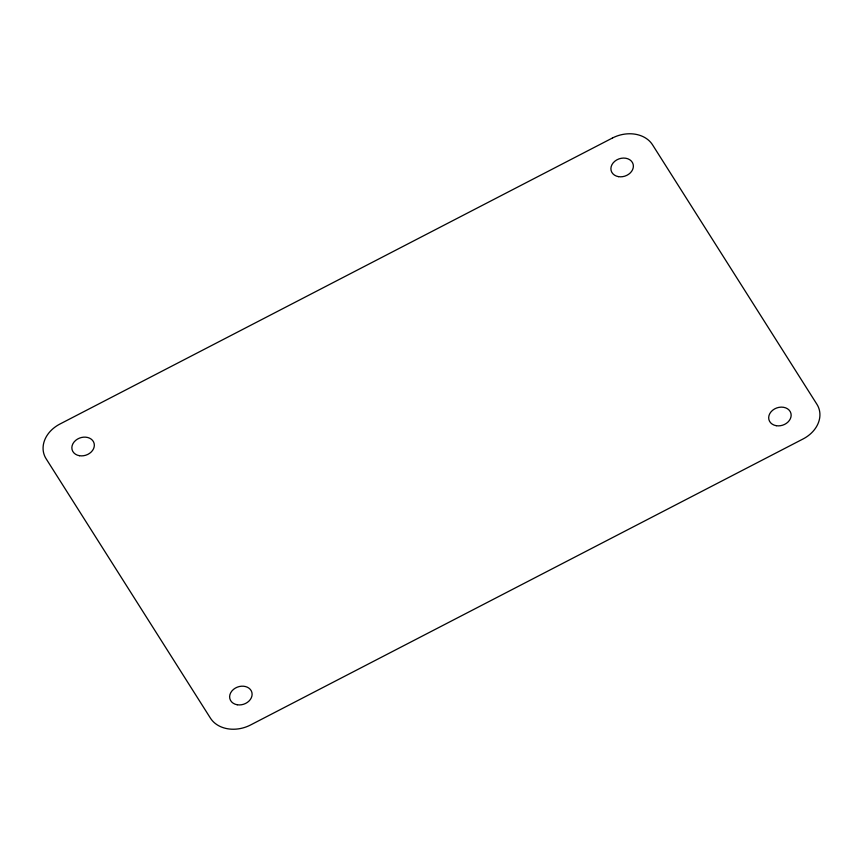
<?xml version="1.0" encoding="UTF-8"?>
<svg xmlns="http://www.w3.org/2000/svg" width="863" height="863" viewBox="0 0 863 863"><rect width="100%" height="100%" fill="white"/><g stroke="black" fill="none" stroke-linecap="round" stroke-linejoin="round"><path stroke-width="1.29" d="M612.439 138.015L59.914 424.046A30.561 24.304 -18.5 0 0 46.117 458.76L210.464 718.189A30.561 24.304 -18.5 0 0 250.561 724.985L803.086 438.954A30.561 24.304 -18.5 0 0 816.883 404.24L652.536 144.811A30.561 24.304 -18.5 0 0 612.439 138.015M618.469 176.645A11.456 9.115 -18.5 0 0 633.172 164.402A11.456 9.115 -18.5 0 0 614.758 161.284A11.456 9.115 -18.5 0 0 618.469 176.645M79.428 455.707A11.456 9.115 -18.5 0 0 94.132 443.463A11.456 9.115 -18.5 0 0 75.707 440.346A11.456 9.115 -18.5 0 0 79.428 455.707M776.247 425.696A11.456 9.115 -18.5 0 0 790.95 413.453A11.456 9.115 -18.5 0 0 772.536 410.335A11.456 9.115 -18.5 0 0 776.247 425.696M237.206 704.758A11.456 9.115 -18.5 0 0 251.91 692.514A11.456 9.115 -18.5 0 0 233.485 689.397A11.456 9.115 -18.5 0 0 237.206 704.758"/></g></svg>
